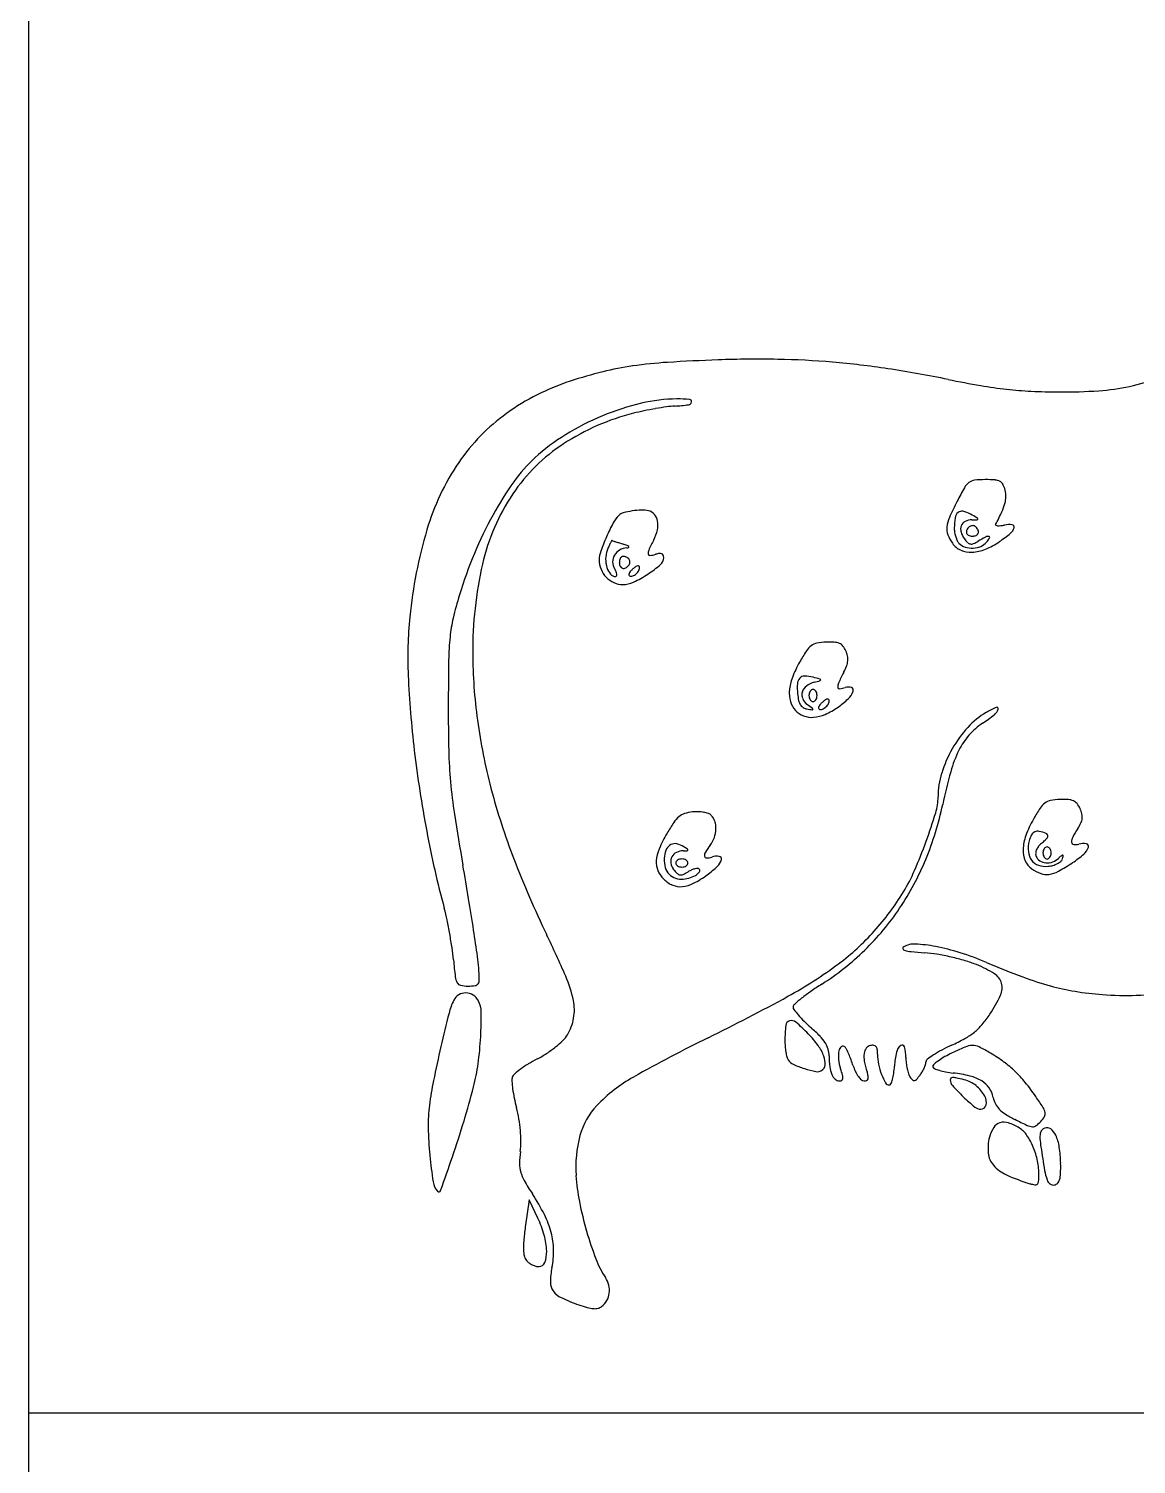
# Model space of a CAD drawing. Header units: millimetres. Extents: x 56222 to 3066687, y -650199 to -121287.
# Drawn here: x 140369.335 to 140372.764, y -185772.403 to -185767.96 of the extents above; entities that cross this region are included whole.
import ezdxf

# ---------------------------------------------------------------- set-up
doc = ezdxf.new("R2010")
doc.units = ezdxf.units.MM
doc.header["$MEASUREMENT"] = 0
doc.layers.add('$TD_AUDIT_GENERATED_(A0BDF17)', color=32, linetype='Continuous', lineweight=30)
doc.layers.add('FURNITURE', color=32, linetype='Continuous', lineweight=9)

msp = doc.modelspace()

# ---------------------------------------------------------------- linework, layer by layer
at = {"layer": '$TD_AUDIT_GENERATED_(A0BDF17)', "linetype": 'Continuous', "lineweight": 25, "ltscale": 2}
for p, q in [((140370.8839, -185771.585), (140370.8721, -185771.6694)), ((140370.9108, -185771.6413), (140370.8839, -185771.585)), ((140369.3346, -185772.2438), (140406.3359, -185772.2438))]:
    msp.add_line(p, q, dxfattribs=at)
for centre, radius, start, end in [((140371.6674, -185774.6314), 5.6502, 92.0094, 93.6008), ((140371.5912, -185772.461), 3.4786, 88.9764, 92.0095), ((140371.6079, -185771.5278), 2.5452, 85.143, 88.9764), ((140371.4675, -185770.449), 1.471, 103.9783, 108.0839), ((140371.3372, -185769.9254), 0.9314, 98.1965, 103.9782), ((140371.3976, -185770.3452), 1.3556, 93.6008, 98.1965), ((140371.6025, -185771.5909), 2.6085, 81.3613, 85.1429), ((140371.4153, -185772.8232), 3.8549, 78.5393, 81.3613), ((140371.2349, -185769.7365), 0.7215, 108.0839, 125.7001), ((140372.8762, -185765.6176), 3.4973, 258.5393, 260.218), ((140372.5174, -185767.6987), 1.3854, 260.218, 263.57), ((140372.6048, -185768.4359), 0.6456, 273.8268, 282.3472), ((140372.6053, -185768.4381), 0.6433, 282.3472, 290.8865), ((140371.3431, -185769.5821), 0.4765, 90.2236, 103.5484), ((140371.3432, -185769.6282), 0.5226, 85.8302, 90.2236), ((140371.3754, -185769.1117), 0.0119, 277.5944, 344.0954), ((140371.3808, -185769.1132), 0.00624, 344.0955, 85.8303), ((140372.4957, -185767.8913), 1.1916, 263.5701, 267.2349), ((140372.534, -185767.0968), 1.987, 267.235, 269.7337), ((140372.5328, -185767.36), 1.7239, 269.7337, 273.8269), ((140371.1681, -185769.6436), 0.6071, 125.7, 145.7517), ((140371.3815, -185769.8443), 0.716, 104.1132, 123.1024), ((140371.432, -185769.9323), 0.8381, 112.5064, 121.3368), ((140371.4211, -185769.906), 0.8097, 103.5484, 112.5065), ((140371.401, -185769.9218), 0.7959, 101.7069, 104.1132), ((140371.4712, -185770.2608), 1.1421, 99.8711, 101.7068), ((140371.4568, -185770.1779), 1.058, 98.0126, 99.871), ((140371.357, -185769.4689), 0.342, 93.7002, 98.0126), ((140371.2949, -185768.5081), 0.6208, 273.7001, 277.5944), ((140371.2923, -185769.7074), 0.5526, 123.1023, 146.1619), ((140371.3041, -185769.7223), 0.5922, 121.3368, 132.7919), ((140371.2291, -185769.6412), 0.4817, 132.792, 144.5918), ((140371.2838, -185769.7224), 0.7471, 145.7517, 163.5229), ((140371.6964, -185769.9734), 1.0552, 144.5919, 151.1576), ((140373.0752, -185769.8608), 0.971, 150.3515, 153.1426), ((140372.2782, -185769.4072), 0.054, 127.4628, 150.3515), ((140372.267, -185769.3926), 0.0356, 96.6012, 127.4628), ((140372.2961, -185769.6439), 0.2886, 89.9977, 96.6012), ((140372.296, -185769.774), 0.4187, 85.8553, 89.9977), ((140372.3235, -185769.3957), 0.0393, 62.3733, 85.8552), ((140372.3317, -185769.38), 0.0217, 27.2598, 62.3734), ((140372.2789, -185769.4072), 0.081, 14.087, 27.2599), ((140371.373, -185769.7615), 0.6498, 146.1619, 167.123), ((140373.1192, -185769.8831), 1.0204, 153.1426, 156.2994), ((140372.1968, -185769.3844), 0.1662, 335.0216, 344.525), ((140372.2791, -185769.4072), 0.0808, 344.5249, 359.3087), ((140372.2791, -185769.4072), 0.0809, 359.3087, 14.087), ((140371.8658, -185770.0667), 1.2485, 151.1577, 157.2669), ((140371.2227, -185769.5302), 0.0886, 133.7864, 152.1338), ((140371.1843, -185769.4902), 0.0332, 105.4211, 133.7864), ((140371.2427, -185769.7018), 0.2527, 99.0692, 105.4212), ((140371.2415, -185769.6944), 0.2452, 92.2755, 99.0692), ((140371.2348, -185769.5255), 0.0762, 76.046, 92.2754), ((140371.2445, -185769.4865), 0.036, 41.0009, 76.046), ((140371.2388, -185769.4915), 0.0436, 10.6133, 41.0009), ((140372.2762, -185769.5131), 0.0998, 156.2994, 173.6923), ((140372.4162, -185769.5072), 0.216, 171.0072, 179.6537), ((140372.2297, -185769.4776), 0.0272, 131.2513, 171.0072), ((140372.2231, -185769.4701), 0.0172, 77.263, 131.2514), ((140372.2076, -185769.5387), 0.0876, 61.0347, 77.263), ((140371.5191, -185770.7827), 1.5093, 60.1566, 61.0346), ((140372.2675, -185769.4782), 0.0055, 13.8977, 60.1568), ((140371.4255, -185769.0251), 1.0171, 332.5312, 335.0216), ((140371.9834, -185769.9293), 1.4766, 163.5229, 174.1967), ((140371.7401, -185769.8038), 0.674, 152.1339, 156.2471), ((140371.1567, -185769.4828), 0.1276, 332.6534, 347.2454), ((140371.2148, -185769.496), 0.068, 347.2455, 10.6133), ((140372.2264, -185769.5076), 0.0497, 173.6924, 201.3192), ((140372.2801, -185769.5063), 0.0799, 179.6537, 189.223), ((140372.2494, -185769.509), 0.0297, 158.4717, 195.9236), ((140372.2843, -185769.4991), 0.0659, 195.9236, 216.569), ((140372.2452, -185769.5074), 0.0252, 116.9178, 158.4716), ((140372.2552, -185769.527), 0.0472, 90.9451, 116.9178), ((140372.2572, -185769.5185), 0.0197, 148.2547, 179.9978), ((140372.2452, -185769.5185), 0.00769, 179.9978, 215.6477), ((140372.26, -185769.5202), 0.023, 120.04, 148.2547), ((140372.2579, -185769.5166), 0.0189, 88.2781, 120.0398), ((140372.2469, -185769.0245), 0.4554, 270.9451, 273.0446), ((140372.2581, -185769.5102), 0.0125, 44.9977, 88.2782), ((140372.2438, -185769.5245), 0.0327, 23.3186, 44.9977), ((140372.271, -185769.4774), 0.00185, 273.0446, 13.8977), ((140372.2622, -185769.5166), 0.0127, 339.5351, 23.3186), ((140372.3295, -185769.495), 0.00177, 152.5315, 248.9268), ((140372.3355, -185769.4794), 0.0185, 248.9266, 266.5551), ((140372.3377, -185769.4427), 0.0553, 266.5551, 276.2335), ((140372.3274, -185769.3482), 0.1504, 276.2335, 280.82), ((140372.3704, -185769.5732), 0.0787, 83.3152, 100.82), ((140372.3506, -185769.4933), 0.0365, 309.6645, 342.908), ((140372.3788, -185769.502), 0.00701, 342.9079, 83.3152), ((140371.7502, -185769.8082), 0.685, 156.2471, 160.2861), ((140371.4331, -185769.6917), 0.3292, 156.8915, 159.1809), ((140371.2853, -185769.6286), 0.1685, 153.1131, 156.8915), ((140371.3259, -185769.6492), 0.214, 150.7275, 153.113), ((140371.1405, -185769.5453), 0.00149, 70.0571, 150.7278), ((140371.1675, -185769.4708), 0.0778, 250.0567, 251.95), ((140373.5522, -185762.1534), 7.774, 251.95013, 252.02118), ((140372.7239, -185764.7058), 5.0905, 252.0211, 252.1495), ((140373.6586, -185761.8033), 8.1397, 252.14946, 252.23976), ((140371.1213, -185769.7249), 0.1782, 68.3482, 72.2398), ((140371.1817, -185769.5728), 0.0146, 44.0969, 68.3482), ((140371.1911, -185769.5637), 0.00151, 295.4481, 44.0968), ((140372.1653, -185770.0044), 1.0079, 152.6533, 154.7052), ((140372.2987, -185769.4794), 0.1273, 201.3193, 215.0061), ((140372.2435, -185769.518), 0.0599, 215.0062, 246.7646), ((140372.2965, -185769.5037), 0.0965, 189.2229, 197.5299), ((140372.2853, -185769.5072), 0.0848, 197.53, 206.2226), ((140372.2364, -185769.5313), 0.0302, 206.2226, 224.9977), ((140372.2469, -185769.5208), 0.0451, 224.9977, 252.9989), ((140372.3098, -185769.4802), 0.0977, 216.569, 225.6539), ((140372.2507, -185769.5145), 0.0144, 215.6477, 237.8968), ((140372.2528, -185769.5385), 0.0161, 225.6539, 260.0862), ((140372.2541, -185769.5091), 0.0209, 237.8967, 256.0692), ((140372.2562, -185769.5004), 0.0298, 256.0692, 269.9978), ((140372.2529, -185769.5376), 0.0171, 260.0862, 293.2166), ((140372.2562, -185769.5014), 0.0288, 269.9978, 293.6622), ((140372.255, -185769.4943), 0.0728, 272.5239, 292.0777), ((140372.215, -185769.4491), 0.1133, 293.2166, 301.4039), ((140372.263, -185769.5169), 0.0118, 293.6622, 339.5351), ((140372.5082, -185769.9293), 0.4493, 118.081, 121.4039), ((140372.2656, -185769.5205), 0.0446, 292.0777, 320.3076), ((140372.212, -185769.3627), 0.2245, 292.0528, 304.7197), ((140372.3049, -185769.5483), 0.0175, 83.126, 118.0811), ((140372.2262, -185769.4877), 0.0959, 320.3075, 330.0754), ((140372.3066, -185769.534), 0.00307, 330.0753, 83.1261), ((140372.0579, -185769.1404), 0.495, 304.7197, 309.6645), ((140371.9724, -185770.1114), 1.364, 157.2669, 162.9839), ((140371.1802, -185769.6039), 0.0794, 160.2861, 179.9977), ((140371.1751, -185769.6039), 0.0744, 179.9977, 202.5255), ((140371.1944, -185769.6009), 0.0738, 159.1809, 179.6445), ((140371.207, -185769.601), 0.0864, 179.6444, 197.8191), ((140371.1827, -185769.6097), 0.0404, 149.481, 180.7393), ((140371.1862, -185769.6118), 0.0445, 119.9688, 149.4811), ((140371.192, -185769.6114), 0.0288, 156.3333, 179.9977), ((140371.1897, -185769.6178), 0.0515, 93.5024, 119.9689), ((140371.1765, -185769.6046), 0.0118, 110.4604, 156.3333), ((140371.1768, -185769.6054), 0.0127, 66.6769, 110.4604), ((140371.1689, -185769.6237), 0.0327, 44.9978, 66.6769), ((140371.1857, -185769.5524), 0.014, 273.5025, 295.4482), ((140371.1832, -185769.6094), 0.0125, 1.7173, 44.9977), ((140371.2737, -185769.5831), 0.0217, 154.7052, 187.0995), ((140371.2572, -185769.5851), 0.00517, 187.0996, 276.835), ((140371.2463, -185769.494), 0.0969, 276.835, 287.6065), ((140371.2963, -185769.6517), 0.0685, 97.9675, 107.6065), ((140371.2889, -185769.5987), 0.015, 68.2801, 97.9675), ((140371.272, -185769.5963), 0.0286, 310.8334, 359.9977), ((140371.2914, -185769.5925), 0.00834, 24.9858, 68.2799), ((140371.2832, -185769.5963), 0.0174, 359.9978, 24.9858), ((140372.252, -185769.4984), 0.0813, 246.7647, 272.0323), ((140372.255, -185769.4941), 0.073, 252.999, 272.5238), ((140372.2505, -185769.4579), 0.1218, 272.0323, 292.0528), ((140371.9193, -185769.8864), 1.2102, 167.1231, 180.2836), ((140371.1804, -185769.6018), 0.0801, 202.5255, 223.8356), ((140371.1834, -185769.6086), 0.0617, 197.8191, 219.5657), ((140371.1512, -185769.6352), 0.0199, 219.5657, 269.9977), ((140371.1827, -185769.6097), 0.0405, 180.7393, 211.9829), ((140371.0798, -185769.674), 0.0809, 24.408, 31.9829), ((140371.1299, -185769.6512), 0.0259, 6.6863, 24.408), ((140371.1476, -185769.6491), 0.00811, 331.1356, 6.6864), ((140371.1929, -185769.6114), 0.0298, 179.9977, 193.9263), ((140371.1843, -185769.6135), 0.0209, 193.9263, 212.0988), ((140371.1789, -185769.6169), 0.0144, 212.0987, 234.3478), ((140371.1749, -185769.6224), 0.00769, 234.3477, 269.9977), ((140371.1749, -185769.6104), 0.0197, 269.9977, 301.7408), ((140371.1732, -185769.6076), 0.023, 301.7407, 329.9555), ((140371.1956, -185769.6495), 0.00335, 163.5637, 224.9977), ((140371.2136, -185769.6548), 0.022, 148.2342, 163.5638), ((140371.1768, -185769.6096), 0.0189, 329.9557, 1.7174), ((140371.1993, -185769.6458), 0.00858, 224.9978, 284.3564), ((140371.229, -185769.6644), 0.0402, 136.7754, 148.2341), ((140371.2554, -185769.6891), 0.0764, 129.6879, 136.7754), ((140371.1935, -185769.6229), 0.0323, 284.3563, 306.5988), ((140371.2589, -185769.6933), 0.0819, 122.7038, 129.6878), ((140371.0545, -185769.3494), 0.3574, 295.2735, 303.443), ((140371.1881, -185769.6156), 0.0413, 306.5989, 325.9793), ((140371.2225, -185769.6366), 0.0145, 97.5295, 122.7039), ((140371.2211, -185769.6262), 0.00396, 39.9523, 97.5293), ((140371.2062, -185769.6278), 0.0194, 325.9792, 359.9978), ((140371.2192, -185769.6278), 0.00648, 359.9979, 39.9525), ((140371.0412, -185769.3292), 0.3817, 303.443, 310.8334), ((140371.1785, -185769.6036), 0.0775, 223.8356, 245.5412), ((140371.1738, -185769.614), 0.0661, 245.5412, 269.9978), ((140371.1512, -185769.6512), 0.00391, 269.9978, 331.1355), ((140371.1738, -185769.6021), 0.078, 269.9977, 295.2735), ((140371.7504, -185770.0434), 1.1319, 162.9839, 166.7405), ((140371.7394, -185769.9045), 1.2313, 174.1967, 182.6555), ((140371.0842, -185769.8865), 0.4475, 166.7405, 174.2527), ((140371.4953, -185769.9278), 0.8607, 174.2527, 179.1066), ((140371.7952, -185769.9198), 0.0633, 127.0953, 147.0765), ((140371.7827, -185769.9032), 0.0425, 100.9044, 127.0952), ((140371.8106, -185770.0479), 0.1899, 92.2814, 100.9044), ((140371.8133, -185770.117), 0.259, 86.6107, 92.2814), ((140371.8259, -185769.9047), 0.0463, 66.3353, 86.6107), ((140371.8327, -185769.8891), 0.0293, 39.1502, 66.3352), ((140371.8035, -185769.9129), 0.067, 24.4931, 39.1502), ((140380.627, -185770.0702), 9.9935, 179.10663, 179.91152), ((140372.299, -185769.8845), 1.5899, 180.2837, 187.8), ((140372.2611, -185770.2215), 0.6183, 147.0766, 150.8222), ((140371.7946, -185769.917), 0.0768, 11.92, 24.4932), ((140371.8069, -185769.9096), 0.064, 339.2381, 354.2362), ((140371.8221, -185769.9112), 0.0487, 354.2361, 11.92), ((140373.7605, -185769.8107), 3.2546, 182.6554, 186.7498), ((140372.0548, -185770.1062), 0.382, 150.8222, 158.7707), ((140372.8113, -185770.4458), 1.0736, 152.6533, 154.6275), ((140371.6862, -185769.8639), 0.193, 332.6533, 339.2382), ((140371.8343, -185770.0206), 0.1454, 158.7708, 175.1147), ((140371.926, -185769.9986), 0.212, 176.7817, 185.4716), ((140371.7416, -185769.9882), 0.0272, 137.3942, 176.7818), ((140371.7363, -185769.9834), 0.0201, 89.0315, 137.3942), ((140371.7647, -185770.0232), 0.0366, 127.5913, 163.1972), ((140371.7348, -185770.0736), 0.1104, 75.3146, 89.0315), ((140371.7832, -185770.0472), 0.067, 104.9276, 127.5914), ((140371.7661, -185770.0185), 0.0147, 123.7162, 146.3076), ((140371.7628, -185770.0135), 0.00858, 89.9978, 123.7162), ((140371.31, -185771.6947), 1.7862, 74.5991, 75.3146), ((140371.7628, -185770.0135), 0.00858, 56.2793, 89.9977), ((140371.47, -185768.8725), 1.1489, 284.9276, 285.9166), ((140371.7594, -185770.0185), 0.0147, 33.6879, 56.2792), ((140371.7835, -185769.9756), 0.00301, 11.4971, 74.5992), ((140371.7845, -185769.9754), 0.00198, 285.9165, 11.4971), ((140371.8618, -185769.9954), 0.0227, 154.6276, 186.2279), ((140371.8443, -185769.9973), 0.00515, 186.2279, 276.6199), ((140371.834, -185769.9081), 0.095, 276.6199, 287.6066), ((140371.8715, -185770.0263), 0.029, 69.5094, 107.6065), ((140371.8785, -185770.0074), 0.0089, 339.6511, 69.5093), ((140371.7791, -185770.0159), 0.09, 175.1148, 196.7001), ((140371.7621, -185770.021), 0.0723, 196.7002, 222.1424), ((140371.8706, -185770.0039), 0.1563, 185.4715, 192.9013), ((140371.7611, -185770.029), 0.044, 192.9013, 212), ((140371.7586, -185770.0213), 0.0302, 163.1972, 203.3038), ((140371.7725, -185770.0154), 0.0453, 203.3037, 232.9199), ((140370.6687, -185771.4759), 1.7854, 52.2655, 52.9198), ((140371.7782, -185770.0236), 0.028, 165.1554, 179.9978), ((140371.7782, -185770.0236), 0.028, 179.9976, 194.8401), ((140371.7709, -185770.0217), 0.0203, 146.3076, 165.1554), ((140371.7709, -185770.0256), 0.0203, 194.8401, 213.6879), ((140371.7661, -185770.0287), 0.0147, 213.6879, 236.2792), ((140371.7628, -185770.0338), 0.00858, 236.2793, 269.9977), ((140371.7628, -185770.0338), 0.00858, 269.9978, 303.7162), ((140371.7594, -185770.0287), 0.0147, 303.7162, 326.3076), ((140371.7547, -185770.0217), 0.0203, 14.8401, 33.6879), ((140371.7547, -185770.0256), 0.0203, 326.3076, 345.1554), ((140371.7473, -185770.0236), 0.028, 359.9976, 14.8401), ((140371.7473, -185770.0236), 0.028, 345.1554, 359.9978), ((140371.8161, -185770.0766), 0.0402, 136.7754, 148.2341), ((140371.8425, -185770.1014), 0.0764, 129.6879, 136.7754), ((140371.846, -185770.1056), 0.0819, 122.7038, 129.6878), ((140371.7752, -185770.0279), 0.0413, 306.5989, 325.9793), ((140371.8096, -185770.0489), 0.0145, 97.5295, 122.7039), ((140371.8082, -185770.0385), 0.00396, 39.9523, 97.5293), ((140371.7933, -185770.0401), 0.0194, 325.9792, 359.9978), ((140371.8063, -185770.0401), 0.00648, 359.9979, 39.9525), ((140371.6922, -185769.8458), 0.2599, 304.7197, 313.6663), ((140371.8289, -185769.989), 0.0618, 313.6664, 339.6511), ((140376.5286, -185770.0639), 5.8951, 179.91159, 181.27017), ((140371.7561, -185770.0264), 0.0642, 222.1424, 249.3843), ((140371.7463, -185770.0382), 0.0266, 211.9999, 237.9634), ((140371.7497, -185770.0329), 0.0328, 237.9633, 260.1261), ((140371.7589, -185770.0191), 0.072, 249.3843, 274.3769), ((140371.8974, -185769.1841), 0.8943, 260.1261, 261.2122), ((140371.761, -185770.0665), 0.00152, 261.2121, 355.4371), ((140371.7594, -185770.0663), 0.00309, 355.4371, 52.2656), ((140371.756, -185769.9823), 0.1089, 274.3769, 293.9989), ((140371.7827, -185770.0618), 0.00335, 163.5637, 224.9977), ((140371.8007, -185770.067), 0.022, 148.2342, 163.5638), ((140371.7864, -185770.0581), 0.00858, 224.9978, 284.3564), ((140371.7806, -185770.0351), 0.0323, 284.3563, 306.5988), ((140371.7009, -185769.8584), 0.2445, 293.999, 304.7197), ((140372.4194, -185770.283), 0.2396, 120.2472, 137.7884), ((140371.9764, -185769.639), 0.564, 303.493, 308.058), ((140372.433, -185770.3063), 0.2666, 112.664, 120.2472), ((140372.3016, -185770.0544), 0.0365, 308.058, 341.7389), ((140372.332, -185770.0645), 0.0045, 341.739, 112.664), ((140372.4807, -185769.8596), 1.7733, 187.8001, 194.7255), ((140372.5208, -185770.375), 0.3765, 137.7884, 150.2901), ((140372.4037, -185770.2848), 0.2102, 123.4931, 138.7903), ((140372.4066, -185770.2873), 0.2141, 138.7903, 153.8803), ((140374.1903, -185769.7599), 3.6874, 186.7498, 190.6762), ((140372.0271, -185770.1637), 1.3924, 181.2702, 185.2385), ((140372.5223, -185770.3758), 0.3782, 150.2902, 162.7663), ((140372.5588, -185770.3619), 0.3836, 153.8803, 164.5198), ((140372.3958, -185770.3366), 0.2458, 162.7664, 179.9977), ((140373.8171, -185770.7104), 1.6893, 164.5198, 168.0591), ((140372.2264, -185770.1454), 1.5926, 185.2385, 188.8696), ((140372.7626, -185769.7856), 2.0647, 194.7256, 201.1133), ((140371.2063, -185770.1583), 0.9792, 337.6344, 348.0591), ((140371.9797, -185770.3366), 0.1703, 343.0638, 359.9977), ((140372.5175, -185770.4061), 0.0618, 126.5164, 146.7541), ((140372.5063, -185770.3909), 0.043, 100.6229, 126.5165), ((140372.5349, -185770.5433), 0.198, 92.2813, 100.6229), ((140372.5378, -185770.6162), 0.271, 86.7254, 92.2813), ((140372.5507, -185770.3906), 0.045, 65.7737, 86.7255), ((140372.5572, -185770.3762), 0.0292, 38.0357, 65.7737), ((140372.5201, -185770.4052), 0.0763, 24.4932, 38.0357), ((140379.7606, -185768.9697), 9.218, 188.86968, 189.86021), ((140371.402, -185770.4636), 0.0848, 129.9068, 146.0827), ((140371.3809, -185770.4383), 0.0518, 107.6657, 129.9068), ((140371.4018, -185770.5041), 0.1208, 95.8551, 107.6657), ((140371.4026, -185770.5115), 0.1283, 87.9476, 95.8552), ((140371.4028, -185770.5041), 0.1209, 79.6772, 87.9476), ((140371.407, -185770.4813), 0.0978, 70.8181, 79.6773), ((140371.4315, -185770.4109), 0.0232, 44.9978, 70.8182), ((140371.4161, -185770.4263), 0.045, 17.2878, 44.9978), ((140370.4712, -185769.8772), 1.7472, 339.9987, 343.0638), ((140372.7551, -185770.5801), 0.3555, 150.6562, 159.7436), ((140372.9514, -185770.6905), 0.5807, 146.7541, 150.6562), ((140372.5011, -185770.4138), 0.0971, 14.1505, 24.4932), ((140372.5526, -185770.399), 0.0439, 334.6819, 353.6713), ((140372.5576, -185770.3996), 0.0389, 353.6713, 14.1505), ((140373.7964, -185769.8341), 3.2866, 190.6763, 194.9567), ((140371.7272, -185770.6889), 0.4802, 150.1009, 156.6542), ((140371.7953, -185770.728), 0.5587, 146.0828, 150.1008), ((140371.3764, -185770.4341), 0.0859, 340.2655, 357.9653), ((140371.3895, -185770.4346), 0.0728, 357.9653, 17.2879), ((140372.4573, -185770.4643), 0.0204, 113.9882, 152.6652), ((140372.4585, -185770.467), 0.0234, 78.5991, 113.9882), ((140372.4395, -185770.5613), 0.1196, 68.0387, 78.599), ((140372.4804, -185770.4598), 0.0101, 30.2008, 68.0386), ((140372.879, -185770.6291), 0.3542, 146.7639, 151.8507), ((140372.4639, -185770.357), 0.1421, 326.764, 334.6819), ((140371.3356, -185770.5111), 0.0291, 115.8161, 153.6164), ((140371.3353, -185770.5104), 0.0284, 77.3761, 115.8161), ((140371.3272, -185770.5465), 0.0653, 56.748, 77.3761), ((140371.1725, -185770.7824), 0.3474, 54.6115, 56.7479), ((140371.6658, -185770.6538), 0.2773, 142.8952, 148.4047), ((140371.3744, -185770.4334), 0.0881, 322.8953, 340.2654), ((140370.6162, -185769.93), 1.5929, 336.4945, 339.9987), ((140372.5519, -185770.5052), 0.1389, 159.7436, 178.0758), ((140372.5307, -185770.4984), 0.1017, 165.9085, 184.8828), ((140372.516, -185770.4947), 0.0865, 152.6652, 165.9085), ((140372.4965, -185770.5191), 0.0457, 139.3693, 155.7659), ((140372.5258, -185770.5442), 0.0843, 128.9966, 139.3694), ((140372.3728, -185770.3552), 0.1589, 308.9965, 314.6313), ((140372.4906, -185770.5057), 0.0147, 123.7162, 146.3076), ((140372.4873, -185770.5007), 0.00858, 89.9978, 123.7162), ((140372.4681, -185770.4518), 0.0232, 314.6312, 337.9647), ((140372.4873, -185770.5007), 0.00858, 56.2793, 89.9977), ((140372.4835, -185770.458), 0.00658, 337.9647, 30.2009), ((140372.4839, -185770.5057), 0.0147, 33.6879, 56.2792), ((140372.5923, -185770.4757), 0.029, 151.8508, 183.6009), ((140372.5709, -185770.477), 0.00756, 183.6008, 261.8739), ((140372.5755, -185770.4443), 0.0406, 261.8739, 284.6528), ((140372.5992, -185770.5348), 0.053, 79.2687, 104.6527), ((140372.5693, -185770.4778), 0.0486, 310.6721, 341.2337), ((140372.6075, -185770.4908), 0.00819, 341.2337, 79.2686), ((140373.7664, -185769.3979), 3.1408, 201.1133, 205.7782), ((140371.3413, -185770.5399), 0.0641, 175.8128, 203.0402), ((140371.3904, -185770.5435), 0.1133, 156.6543, 175.8128), ((140371.3986, -185770.532), 0.0965, 173.4368, 190.5205), ((140371.3715, -185770.5289), 0.0692, 153.6164, 173.4368), ((140371.3521, -185770.5368), 0.0298, 152.271, 189.7979), ((140371.3532, -185770.5374), 0.0311, 115.7157, 152.271), ((140371.3466, -185770.542), 0.00858, 146.2793, 179.9977), ((140371.3517, -185770.5454), 0.0147, 123.6879, 146.2792), ((140371.3619, -185770.5555), 0.0511, 90.5368, 115.7157), ((140371.3548, -185770.5501), 0.0203, 104.8401, 123.6879), ((140371.3568, -185770.5575), 0.028, 89.9976, 104.8401), ((140371.3568, -185770.5575), 0.028, 75.1554, 89.9978), ((140371.3593, -185770.2748), 0.2295, 270.5368, 273.4177), ((140371.3587, -185770.5501), 0.0203, 56.3076, 75.1554), ((140371.3619, -185770.5454), 0.0147, 33.7162, 56.3076), ((140371.3728, -185770.5018), 0.00217, 273.4174, 352.7194), ((140371.3719, -185770.5017), 0.00306, 352.7196, 54.6116), ((140371.3669, -185770.542), 0.00858, 359.9978, 33.7162), ((140371.4458, -185770.5185), 0.019, 148.4046, 187.3709), ((140371.433, -185770.5202), 0.00615, 187.3708, 271.3021), ((140371.4318, -185770.4682), 0.0581, 271.3021, 287.6066), ((140371.4663, -185770.577), 0.056, 83.7807, 107.6066), ((140371.4373, -185770.5205), 0.0433, 313.619, 345.8013), ((140371.4715, -185770.5292), 0.00795, 345.8013, 83.7807), ((140371.3266, -185770.2078), 0.8491, 326.0332, 337.6344), ((140372.4933, -185770.5032), 0.0803, 178.0758, 203.3247), ((140372.4741, -185770.5115), 0.0593, 203.3246, 234.9893), ((140372.4806, -185770.5026), 0.0514, 184.8829, 216.512), ((140372.4748, -185770.5069), 0.0442, 216.512, 251.2187), ((140372.4755, -185770.513), 0.0235, 175.6521, 200.9913), ((140372.4844, -185770.5136), 0.0324, 155.7658, 175.6522), ((140372.4802, -185770.5111), 0.0285, 200.9914, 237.4852), ((140372.4863, -185770.5016), 0.0399, 237.4853, 265.8705), ((140372.5027, -185770.5108), 0.028, 165.1554, 179.9978), ((140372.5027, -185770.5108), 0.028, 179.9976, 194.8401), ((140372.4954, -185770.5089), 0.0203, 146.3076, 165.1554), ((140372.4954, -185770.5128), 0.0203, 194.8401, 213.6879), ((140372.4906, -185770.5159), 0.0147, 213.6879, 236.2792), ((140372.4873, -185770.521), 0.00858, 236.2793, 269.9977), ((140372.4871, -185770.4908), 0.0507, 265.8705, 290.5795), ((140372.4873, -185770.521), 0.00858, 269.9978, 303.7162), ((140372.4839, -185770.5159), 0.0147, 303.7162, 326.3076), ((140372.4792, -185770.5089), 0.0203, 14.8401, 33.6879), ((140372.4792, -185770.5128), 0.0203, 326.3076, 345.1554), ((140372.4718, -185770.5108), 0.028, 359.9976, 14.8401), ((140372.4718, -185770.5108), 0.028, 345.1554, 359.9978), ((140372.485, -185770.4853), 0.0566, 290.5795, 313.3295), ((140372.4942, -185770.4944), 0.0555, 296.9367, 309.8946), ((140372.7232, -185770.7378), 0.2906, 130.9398, 133.3294), ((140372.5198, -185770.5251), 0.0156, 309.8946, 343.228), ((140372.535, -185770.5209), 0.00342, 74.0175, 130.9399), ((140372.3906, -185770.4861), 0.1505, 343.228, 347.0601), ((140372.5355, -185770.5194), 0.00188, 347.0601, 74.0175), ((140372.3743, -185770.2509), 0.3478, 303.5171, 310.6721), ((140358.1258, -185772.7301), 12.7412, 9.38333, 9.86026), ((140371.3609, -185770.5316), 0.0854, 203.0403, 224.9978), ((140371.3579, -185770.5396), 0.0551, 190.5205, 216.5129), ((140371.3503, -185770.5452), 0.0456, 216.513, 245.6203), ((140371.3688, -185770.5339), 0.0468, 189.7979, 216.5545), ((140371.4223, -185770.4942), 0.1134, 216.5544, 224.8914), ((140371.3466, -185770.542), 0.00858, 179.9978, 213.7162), ((140371.3517, -185770.5386), 0.0147, 213.7162, 236.3076), ((140371.3532, -185770.5631), 0.0158, 224.8915, 260.5054), ((140371.3548, -185770.5339), 0.0203, 236.3076, 255.1554), ((140371.3568, -185770.5265), 0.028, 255.1554, 269.9978), ((140371.3534, -185770.5618), 0.0172, 260.5054, 294.2238), ((140371.3568, -185770.5265), 0.028, 269.9976, 284.8401), ((140371.3033, -185770.4503), 0.1393, 294.2238, 301.4338), ((140371.3587, -185770.5339), 0.0203, 284.8401, 303.6879), ((140371.3619, -185770.5386), 0.0147, 303.6879, 326.2792), ((140371.3669, -185770.542), 0.00858, 326.2793, 359.9977), ((140371.4264, -185770.6517), 0.0967, 114.1306, 121.4338), ((140371.3552, -185770.5026), 0.0891, 284.7057, 299.3431), ((140371.4125, -185770.6208), 0.0628, 104.0368, 114.1306), ((140371.244, -185770.3179), 0.3233, 297.4922, 306.3288), ((140371.4075, -185770.6008), 0.0422, 92.206, 104.0367), ((140371.3782, -185770.5435), 0.0422, 299.3432, 321.5262), ((140371.4061, -185770.5651), 0.00647, 44.9977, 92.2061), ((140371.4058, -185770.5654), 0.0069, 321.5262, 44.9978), ((140371.2434, -185770.3171), 0.3243, 306.3288, 313.619), ((140371.5751, -185770.347), 0.5473, 328.7204, 336.4946), ((140372.5102, -185770.46), 0.1221, 234.9893, 249.9055), ((140372.4833, -185770.482), 0.0705, 251.2187, 275.6672), ((140372.4856, -185770.5271), 0.0507, 249.9055, 278.6499), ((140372.4814, -185770.4624), 0.0902, 275.6672, 285.549), ((140372.48, -185770.4901), 0.0882, 278.6499, 298.7236), ((140372.4855, -185770.4774), 0.0746, 285.5491, 296.9367), ((140372.2273, -185770.0291), 0.6139, 298.7236, 303.5172), ((140371.3619, -185770.5306), 0.0868, 224.9978, 247.1592), ((140371.3522, -185770.5537), 0.0617, 247.1593, 275.7536), ((140371.3548, -185770.5353), 0.0565, 245.6203, 270.4101), ((140371.3545, -185770.4999), 0.0919, 270.4101, 284.7056), ((140371.3487, -185770.5191), 0.0965, 275.7537, 297.4921), ((140361.3567, -185772.1962), 9.4665, 8.78746, 9.38334), ((140371.3455, -185770.2076), 0.8158, 318.0395, 328.7204), ((140369.9511, -185770.8614), 0.6935, 11.9137, 14.9566), ((140369.2448, -185771.0104), 1.4154, 10.129, 11.9136), ((140371.3525, -185770.2252), 0.818, 314.1992, 326.0333), ((140369.2427, -185771.0107), 1.4175, 8.3448, 10.129), ((140360.9924, -185772.2525), 9.8351, 8.30621, 8.78749), ((140371.3883, -185770.2461), 0.7583, 306.7559, 318.0395), ((140369.9476, -185770.9073), 0.705, 5.3363, 8.3449), ((140367.7842, -185772.287), 3.5025, 23.4641, 25.7781), ((140372.046, -185770.8058), 0.00518, 119.2302, 193.7304), ((140372.0477, -185770.8054), 0.00693, 193.7305, 254.0224), ((140372.0762, -185770.8597), 0.0669, 86.9267, 119.2303), ((140372.0545, -185771.2627), 0.4705, 79.2655, 86.9267), ((140372.0233, -185771.4277), 0.6384, 72.2528, 79.2655), ((140372.5868, -185770.6608), 1.9456, 185.3364, 186.8962), ((140370.2893, -185770.8952), 0.4396, 3.7103, 8.3062), ((140371.3422, -185770.2147), 0.8327, 302.5223, 314.1992), ((140372.0787, -185770.6972), 0.1195, 254.0225, 264.1266), ((140372.2205, -185769.3188), 1.5051, 264.1266, 265.7086), ((140372.0758, -185771.2466), 0.4281, 80.4992, 85.7086), ((140372.0218, -185771.5697), 0.7556, 77.0949, 80.4991), ((140372.0245, -185771.558), 0.7436, 73.6754, 77.0948), ((140371.9124, -185771.7741), 1.0022, 67.2509, 72.2529), ((140372.1292, -185771.2005), 0.3712, 67.9244, 73.6754), ((140373.5663, -185767.8298), 3.2748, 247.2509, 249.3712), ((140370.7044, -185770.8885), 0.0495, 186.8962, 208.8951), ((140369.8995, -185770.9205), 0.8302, 1.2304, 3.7103), ((140370.6452, -185771.0452), 0.3836, 11.6994, 23.4641), ((140371.045, -185769.7864), 1.332, 298.7241, 306.756), ((140372.1283, -185771.2027), 0.3736, 58.2576, 67.9243), ((140372.2988, -185770.927), 0.0494, 15.307, 58.2576), ((140372.7612, -185769.9684), 0.9897, 249.3712, 254.5412), ((140370.6755, -185770.9044), 0.0165, 208.8951, 257.567), ((140370.6944, -185770.8184), 0.1045, 257.5671, 269.9977), ((140370.6945, -185770.7539), 0.169, 269.9978, 277.6975), ((140370.7154, -185770.909), 0.0126, 277.6974, 329.1427), ((140370.7057, -185770.9032), 0.0239, 329.1427, 1.2304), ((140372.0846, -185771.4094), 0.5735, 124.9508, 128.5226), ((140372.306, -185771.7262), 0.9599, 122.5224, 124.9507), ((140372.2944, -185770.9282), 0.0539, 334.8673, 15.307), ((140372.689, -185770.2297), 0.7186, 254.5412, 260.7993), ((140372.7341, -185769.9509), 1.0011, 260.7994, 265.6807), ((140370.8316, -185771.0559), 0.2019, 153.7702, 165.851), ((140370.6864, -185770.9844), 0.04, 120.9013, 153.7702), ((140370.6873, -185770.9858), 0.0417, 89.0241, 120.9014), ((140370.6872, -185770.9882), 0.044, 58.1936, 89.0241), ((140370.6864, -185770.9895), 0.0456, 28.1527, 58.1936), ((140370.6595, -185771.0039), 0.0761, 0.5826, 28.1527), ((140370.8778, -185770.997), 0.1461, 350.0785, 11.6994), ((140368.6688, -185765.4505), 6.2764, 296.18069, 298.72406), ((140371.7125, -185770.9881), 0.0115, 131.0062, 177.115), ((140372.1477, -185771.4887), 0.6748, 128.5225, 131.0061), ((140371.9294, -185770.757), 0.4571, 326.4783, 334.8673), ((140372.7317, -185769.9832), 0.9687, 265.6807, 271.8871), ((140372.7247, -185769.7702), 1.1818, 271.8871, 277.2339), ((140376.0505, -185772.3716), 5.5841, 165.851, 166.9428), ((140369.5613, -185771.0151), 1.1744, 356.8396, 0.5825), ((140370.8763, -185770.9968), 0.1476, 328.6225, 350.0785), ((140371.7135, -185770.9882), 0.0125, 177.1151, 217.1184), ((140371.9619, -185770.8002), 0.324, 217.1183, 220.9041), ((140371.9708, -185770.7924), 0.3359, 220.9041, 225.3967), ((140372.0099, -185770.8103), 0.3606, 320.0583, 326.4784), ((140370.9253, -185771.0266), 0.0903, 314.3891, 328.6225), ((140372.0897, -185771.0917), 0.414, 173.4756, 179.9978), ((140371.6948, -185771.0465), 0.0166, 106.4221, 173.4757), ((140371.696, -185771.0506), 0.0209, 49.5338, 106.4221), ((140371.3265, -185771.4838), 0.5902, 44.4606, 49.5339), ((140372.099, -185770.6625), 0.5183, 225.3967, 228.6424), ((140371.5179, -185771.296), 0.3221, 36.0264, 44.4606), ((140371.4037, -185771.4524), 0.534, 44.531, 48.6424), ((140372.1353, -185770.9088), 0.2017, 298.9599, 309.0663), ((140372.1516, -185770.929), 0.1757, 309.0662, 320.0584), ((140374.5421, -185772.0217), 4.0356, 166.9428, 168.479), ((140369.6781, -185771.0215), 1.0574, 352.2964, 356.8396), ((140370.742, -185770.8319), 0.3579, 303.1721, 308.6451), ((140370.7748, -185770.8729), 0.3053, 308.645, 314.3892), ((140373.4822, -185775.2409), 4.6334, 116.1807, 119.4117), ((140371.8926, -185771.0917), 0.2169, 179.9977, 184.7306), ((140371.8857, -185771.0922), 0.21, 184.7305, 189.5803), ((140371.6669, -185771.1877), 0.1379, 20.1254, 36.0262), ((140371.6923, -185771.1684), 0.129, 32.7211, 44.531), ((140371.7386, -185771.1387), 0.0741, 16.2503, 32.721), ((140371.7373, -185771.139), 0.0754, 359.9978, 16.2502), ((140371.8628, -185771.1268), 0.0203, 126.1509, 168.8383), ((140371.8556, -185771.1169), 0.00809, 42.6987, 126.1509), ((140371.8385, -185771.1327), 0.0314, 26.6444, 42.6988), ((140371.9545, -185771.1356), 0.0339, 142.6172, 172.5452), ((140371.9451, -185771.1285), 0.0222, 101.4503, 142.6173), ((140371.9467, -185771.1363), 0.0301, 81.8064, 101.4503), ((140371.9495, -185771.117), 0.0106, 39.0936, 81.8064), ((140371.944, -185771.1214), 0.0177, 8.4378, 39.0936), ((140372.0558, -185771.1354), 0.0356, 127.4665, 167.6548), ((140372.0387, -185771.1131), 0.00743, 14.9701, 127.4665), ((140371.9219, -185771.1443), 0.1283, 0.261, 14.9701), ((140372.4088, -185771.586), 0.5269, 114.3883, 118.0471), ((140372.6337, -185772.0421), 1.013, 113.2887, 116.1414), ((140371.95, -185770.5741), 0.5842, 294.3883, 298.9599), ((140372.2572, -185771.1673), 0.0605, 91.0432, 113.2887), ((140372.2569, -185771.1531), 0.0463, 64.0494, 91.0432), ((140372.0777, -185771.5214), 0.4559, 59.0189, 64.0493), ((140371.1199, -185771.5536), 0.4569, 117.5471, 121.5026), ((140370.749, -185770.8426), 0.3451, 297.547, 303.1721), ((140371.8556, -185771.0973), 0.1795, 189.5803, 194.5037), ((140371.7122, -185771.1344), 0.0314, 194.5038, 212.4018), ((140371.7167, -185771.1316), 0.0367, 212.4018, 245.464), ((140371.7369, -185771.162), 0.0633, 355.422, 20.1254), ((140372.0982, -185771.1391), 0.2855, 179.9978, 186.7103), ((140371.9314, -185771.1403), 0.0902, 168.8383, 186.1134), ((140371.9714, -185771.136), 0.1304, 186.1134, 199.2164), ((140371.5894, -185771.2577), 0.3101, 23.6566, 26.6443), ((140371.5556, -185771.2725), 0.347, 20.5067, 23.6566), ((140371.4979, -185771.2941), 0.4085, 17.7197, 20.5066), ((140371.9976, -185771.1412), 0.0774, 172.5452, 190.8436), ((140372.1793, -185771.1064), 0.2624, 190.8436, 198.216), ((140371.8616, -185771.1336), 0.101, 359.9977, 8.4379), ((140372.1177, -185771.1337), 0.1551, 179.9977, 191.5118), ((140372.303, -185771.1895), 0.2886, 167.6548, 176.265), ((140372.2144, -185771.143), 0.1642, 180.261, 186.3173), ((140372.233, -185771.1409), 0.1829, 186.3172, 191.9029), ((140372.0871, -185771.1581), 0.0254, 341.877, 359.9978), ((140372.1229, -185771.1581), 0.0104, 128.0616, 179.9978), ((140372.2953, -185771.3784), 0.2902, 123.3988, 128.0616), ((140372.3102, -185771.4009), 0.3171, 118.047, 123.3988), ((140372.2394, -185771.2771), 0.1515, 126.866, 133.0788), ((140372.2608, -185771.3056), 0.1871, 120.4084, 126.866), ((140372.3308, -185771.4249), 0.3254, 116.1413, 120.4085), ((140372.0387, -185771.5862), 0.5316, 53.6288, 59.0189), ((140372.1454, -185771.4415), 0.3518, 46.2844, 53.6288), ((140370.1086, -185771.0797), 0.623, 345.5448, 352.2965), ((140370.8617, -185771.2151), 0.0315, 162.2321, 184.3522), ((140370.8528, -185771.2122), 0.0222, 131.1933, 162.232), ((140371.0311, -185771.4159), 0.2929, 126.4891, 131.1934), ((140371.0564, -185771.4501), 0.3354, 121.5027, 126.4892), ((140371.4483, -185771.633), 0.4917, 119.4118, 136.2135), ((140371.83, -185770.8834), 0.3095, 245.464, 252.3434), ((140371.8347, -185770.8686), 0.325, 252.3434, 258.8413), ((140371.7765, -185771.1633), 0.0246, 258.8413, 301.7152), ((140371.7778, -185771.1653), 0.0223, 301.7152, 355.422), ((140371.9056, -185771.1617), 0.0916, 186.7103, 202.3753), ((140371.8595, -185771.1807), 0.0417, 202.3753, 227.0501), ((140371.5431, -185771.2853), 0.3231, 15.6155, 19.2164), ((140371.8265, -185771.2061), 0.0289, 354.4836, 15.6156), ((140372.0313, -185771.1236), 0.1514, 197.7196, 205.1516), ((140371.9809, -185771.1473), 0.0957, 205.1516, 215.6327), ((140371.9548, -185771.166), 0.0636, 215.6325, 228.1372), ((140371.8222, -185771.224), 0.1136, 11.16, 18.216), ((140371.9176, -185771.2051), 0.0163, 341.5793, 11.1601), ((140372.1646, -185771.1241), 0.203, 191.5118, 200.9215), ((140372.1413, -185771.133), 0.178, 200.9215, 210.0935), ((140371.8582, -185771.1708), 0.1561, 344.7355, 351.8075), ((140371.7265, -185771.1519), 0.2891, 351.8075, 356.265), ((140372.2092, -185771.1459), 0.1586, 191.903, 197.6678), ((140372.096, -185771.182), 0.0398, 197.6678, 213.7853), ((140372.1161, -185771.1685), 0.064, 213.7854, 224.5047), ((140371.9294, -185771.073), 0.2071, 317.9751, 322.6557), ((140372.0063, -185771.1317), 0.1103, 322.6556, 329.2284), ((140371.9987, -185771.1272), 0.1191, 329.2285, 335.433), ((140372.0142, -185771.1343), 0.1021, 335.433, 341.877), ((140372.1406, -185771.1714), 0.00674, 133.0787, 192.48), ((140372.1413, -185771.1713), 0.00746, 192.4799, 246.8212), ((140372.1982, -185771.0383), 0.1521, 246.8212, 252.9002), ((140372.2079, -185771.0068), 0.185, 252.9002, 259.252), ((140372.2311, -185770.8847), 0.3093, 259.252, 263.5745), ((140372.1946, -185771.2128), 0.00683, 90.5021, 137.6496), ((140372.1949, -185771.2538), 0.0478, 77.5276, 90.5019), ((140372.1495, -185771.6092), 0.4198, 76.2966, 83.5746), ((140371.9359, -185772.4249), 1.2473, 76.3062, 77.5275), ((140372.2187, -185771.3253), 0.1275, 58.6198, 76.2966), ((140372.1292, -185771.4583), 0.3751, 39.2053, 46.2844), ((140371.6271, -185771.4275), 1.0607, 168.479, 172.629), ((140368.2785, -185770.608), 2.5129, 343.0515, 345.5449), ((140371.2225, -185771.1876), 0.3933, 184.3521, 187.8402), ((140371.2648, -185771.1818), 0.436, 187.8403, 191.6038), ((140371.8446, -185771.1967), 0.0199, 227.0501, 269.9977), ((140371.8446, -185771.2032), 0.0134, 269.9977, 303.1791), ((140371.8478, -185771.2082), 0.00744, 303.179, 354.4835), ((140371.9207, -185771.2041), 0.0124, 228.1372, 269.9978), ((140371.9207, -185771.1959), 0.0207, 269.9977, 293.1342), ((140371.9258, -185771.2079), 0.00766, 293.134, 341.5793), ((140371.9991, -185771.2154), 0.0136, 210.0935, 269.9977), ((140371.9991, -185771.2237), 0.00534, 269.9977, 337.4703), ((140371.8973, -185771.1815), 0.1155, 337.4704, 344.7356), ((140372.0753, -185771.2086), 0.0068, 224.5046, 280.0651), ((140372.0745, -185771.2038), 0.0117, 280.0651, 317.9751), ((140372.1953, -185771.2134), 0.0078, 137.6495, 180.3512), ((140372.2136, -185771.2133), 0.0261, 180.3513, 222.3657), ((140372.7328, -185770.7398), 0.7288, 222.3658, 226.144), ((140372.2094, -185771.3025), 0.0921, 50.9694, 76.3061), ((140372.1968, -185771.318), 0.1119, 29.0874, 50.9693), ((140372.2454, -185771.2815), 0.0763, 34.5612, 58.6198), ((140372.2425, -185771.2835), 0.0798, 11.3077, 34.5612), ((140371.8906, -185771.653), 0.6831, 34.6858, 39.2054), ((140371.0372, -185771.3512), 0.4659, 172.629, 181.1255), ((140371.3827, -185771.1576), 0.5564, 191.6038, 194.7386), ((140371.2475, -185771.4406), 0.2136, 136.2136, 165.1116), ((140372.7224, -185770.7506), 0.7138, 226.144, 229.9985), ((140372.2818, -185771.2869), 0.0171, 269.9977, 346.4661), ((140372.2615, -185771.282), 0.038, 346.4661, 29.0873), ((140372.3975, -185771.2525), 0.0782, 191.3077, 206.6807), ((140372.3841, -185771.2592), 0.0633, 206.6806, 224.6998), ((140371.5471, -185771.8907), 1.1007, 32.5701, 34.6859), ((140370.4384, -185771.406), 0.4201, 9.8588, 14.7385), ((140370.4285, -185771.4077), 0.4301, 5.0646, 9.8588), ((140372.2818, -185771.2757), 0.0283, 229.9984, 269.9978), ((140372.4115, -185771.2321), 0.1019, 224.6998, 238.2092), ((140372.5669, -185770.9814), 0.3969, 238.2092, 243.1246), ((140373.018, -185770.0914), 1.3946, 243.1246, 244.8753), ((140372.4071, -185771.2865), 0.0825, 317.853, 331.0885), ((140372.4354, -185771.3233), 0.0467, 11.6225, 32.5702), ((140372.4633, -185771.3175), 0.0182, 331.0886, 11.6225), ((140371.7193, -185771.3378), 1.1481, 181.1254, 185.4569), ((140367.5898, -185770.3981), 3.2329, 340.9874, 343.0516), ((140370.4623, -185771.4047), 0.3962, 0.0861, 5.0646), ((140372.4079, -185771.4162), 0.1021, 147.1996, 165.5402), ((140372.352, -185771.3801), 0.0356, 106.984, 147.1995), ((140372.3542, -185771.3873), 0.0431, 71.4088, 106.984), ((140372.3176, -185771.4959), 0.1577, 57.851, 71.4087), ((140372.3588, -185771.4305), 0.0804, 34.4619, 57.851), ((140372.4455, -185771.3122), 0.0463, 244.8753, 265.4354), ((140372.4432, -185771.3406), 0.0177, 265.4354, 306.2027), ((140372.3968, -185771.2771), 0.0964, 306.2026, 317.853), ((140372.5241, -185771.3904), 0.059, 168.8204, 184.5584), ((140372.489, -185771.3835), 0.0232, 140.7844, 168.8204), ((140372.4876, -185771.3824), 0.0214, 110.9913, 140.7844), ((140372.4869, -185771.3805), 0.0194, 52.7469, 110.9914), ((140372.4677, -185771.4058), 0.0512, 24.4106, 52.7469), ((140372.3896, -185771.4412), 0.137, 8.4617, 24.4107), ((140370.5945, -185771.4045), 0.2639, 353.3368, 0.0862), ((140371.414, -185771.4849), 0.3858, 165.1115, 183.6761), ((140372.4452, -185771.4258), 0.1407, 165.5402, 185.8262), ((140372.2634, -185771.4959), 0.196, 22.4423, 34.462), ((140372.2281, -185771.5105), 0.2343, 11.3292, 22.4423), ((140372.8419, -185771.3651), 0.3778, 184.5584, 188.5479), ((140376.5737, -185770.8042), 4.1515, 188.5478, 189.5562), ((140372.1198, -185771.4814), 0.4098, 1.4166, 8.4618), ((140372.0901, -185771.3024), 1.5206, 185.457, 188.5666), ((140361.1324, -185768.1731), 10.0629, 340.35534, 340.98743), ((140371.2196, -185771.4775), 0.3654, 173.3368, 179.2353), ((140370.9442, -185771.4739), 0.09, 179.2353, 195.9422), ((140372.3722, -185771.4332), 0.0673, 185.8263, 221.0238), ((140372.234, -185771.5093), 0.2283, 359.9977, 11.3292), ((140371.9536, -185771.4855), 0.5759, 358.2101, 1.4166), ((140370.9713, -185771.4661), 0.1182, 195.9421, 209.8737), ((140371.64, -185771.4703), 0.6123, 183.6761, 191.2739), ((140372.4095, -185771.4008), 0.1167, 221.0238, 245.7801), ((140372.6135, -185770.9472), 0.6141, 245.7801, 253.0144), ((140372.2817, -185771.5093), 0.1805, 354.1077, 359.9978), ((140372.6508, -185771.4646), 0.1734, 189.5562, 199.6516), ((140372.452, -185771.5011), 0.0773, 344.1131, 358.21), ((140370.6398, -185771.5209), 0.0539, 188.5667, 223.4584), ((140370.6045, -185771.5543), 0.00534, 223.4583, 340.3554), ((140371.6182, -185771.0946), 0.8642, 209.8737, 213.0853), ((140372.465, -185771.4333), 0.1058, 253.0145, 261.6055), ((140372.451, -185771.5286), 0.0095, 261.6055, 311.8325), ((140372.4492, -185771.5266), 0.0121, 311.8325, 354.1077), ((140372.5131, -185771.5138), 0.0272, 199.6516, 233.2758), ((140372.5069, -185771.5221), 0.0167, 233.2758, 281.5434), ((140372.5064, -185771.5199), 0.019, 281.5434, 316.4953), ((140372.5013, -185771.5151), 0.026, 316.4952, 344.113), ((140370.3289, -185771.9345), 0.6746, 26.794, 33.0854), ((140372.1405, -185771.3706), 1.1227, 191.2739, 196.1002), ((140370.6123, -185771.7842), 0.3309, 15.7716, 25.5889), ((140370.6765, -185771.759), 0.2852, 14.8249, 26.7941), ((140371.8764, -185771.8093), 1.014, 172.0722, 174.4567), ((140370.7369, -185771.749), 0.2014, 1.5326, 15.7717), ((140370.7389, -185771.7425), 0.2206, 0.9335, 14.8249), ((140372.0928, -185771.3844), 1.073, 196.1002, 200.9078), ((140371.0779, -185771.7318), 0.2117, 174.4568, 182.0775), ((140370.9622, -185771.736), 0.096, 182.0775, 193.9036), ((140370.6996, -185771.7431), 0.26, 348.6517, 0.9335), ((140370.9018, -185771.7509), 0.0338, 193.9036, 219.6879), ((140370.9076, -185771.7461), 0.0413, 219.688, 234.2449), ((140370.9226, -185771.7253), 0.0669, 234.2449, 244.3902), ((140370.9148, -185771.7721), 0.019, 269.9978, 340.2256), ((140370.8425, -185771.7462), 0.0958, 340.2257, 1.5327), ((140371.3734, -185771.6592), 0.3029, 200.9079, 213.2315), ((140370.9222, -185771.7261), 0.0661, 244.3902, 254.5876), ((140370.9148, -185771.7531), 0.0381, 254.5876, 269.9978), ((140371.1926, -185771.8421), 0.2429, 168.6516, 179.308), ((140371.0527, -185771.8693), 0.0805, 14.6925, 33.2316), ((140370.9959, -185771.8397), 0.0462, 179.3079, 215.7416), ((140371.0107, -185771.8291), 0.0644, 215.7417, 244.8149), ((140371.0716, -185771.8652), 0.061, 329.7801, 352.4618), ((140371.0694, -185771.8649), 0.0632, 352.4618, 14.6925), ((140371.2316, -185771.3593), 0.5835, 244.815, 250.5638), ((140371.1743, -185771.5217), 0.4114, 250.5639, 254.4558), ((140371.0909, -185771.8217), 0.0999, 254.4558, 265.5938), ((140371.0918, -185771.8953), 0.0256, 282.5287, 309.6878), ((140371.0623, -185771.8598), 0.0718, 309.6879, 329.7801), ((140371.0869, -185771.8733), 0.0482, 265.5939, 282.5287)]:
    msp.add_arc(centre, radius, start, end, dxfattribs=at)
at = {"layer": 'FURNITURE', "lineweight": 30}
msp.add_line((140369.3346, -185786.9938), (140369.3346, -185728.3975), dxfattribs=at)

doc.saveas('drawing.dxf')
